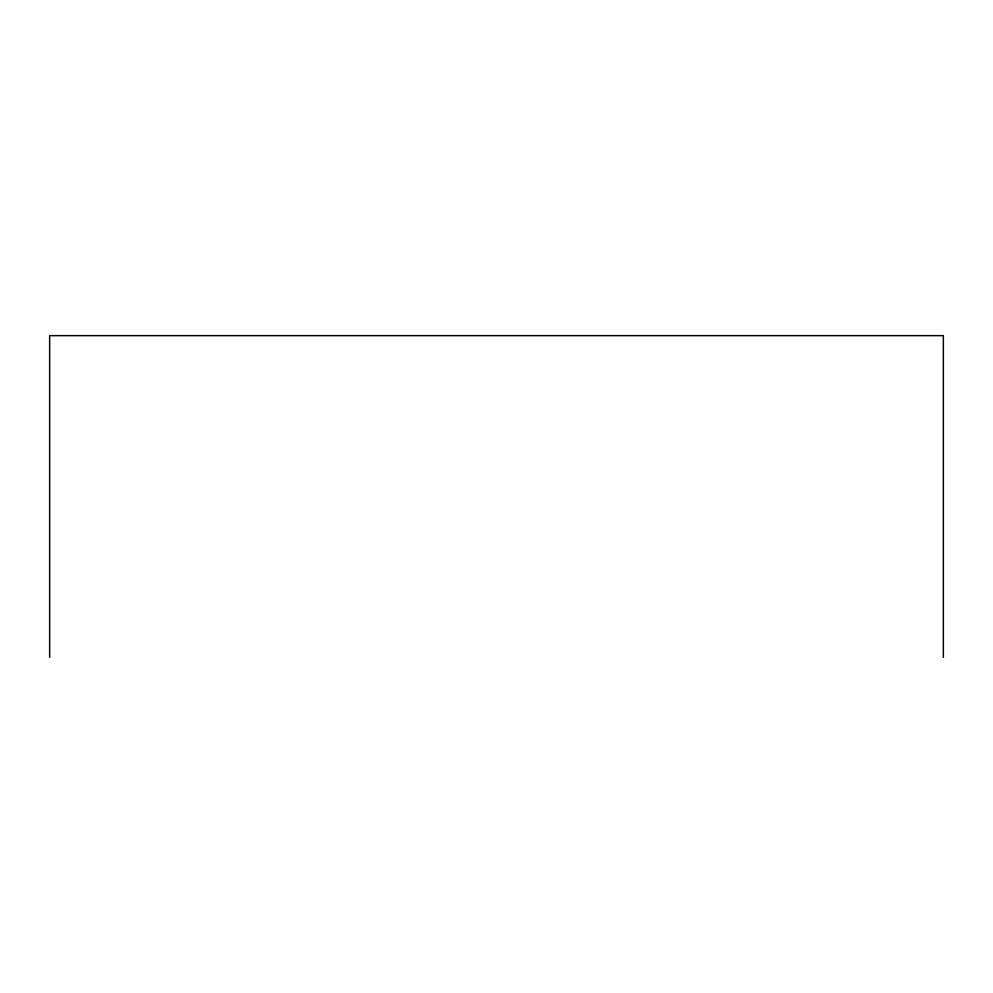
<?xml version="1.0" encoding="UTF-8"?>
<svg xmlns="http://www.w3.org/2000/svg" width="993" height="993" viewBox="0 0 993 993"><rect width="100%" height="100%" fill="white"/><g stroke="black" fill="none" stroke-linecap="round" stroke-linejoin="round"><path stroke-width="1.49" d="M943.35 657.354L943.35 335.646L49.65 335.646L49.65 657.354"/></g></svg>
